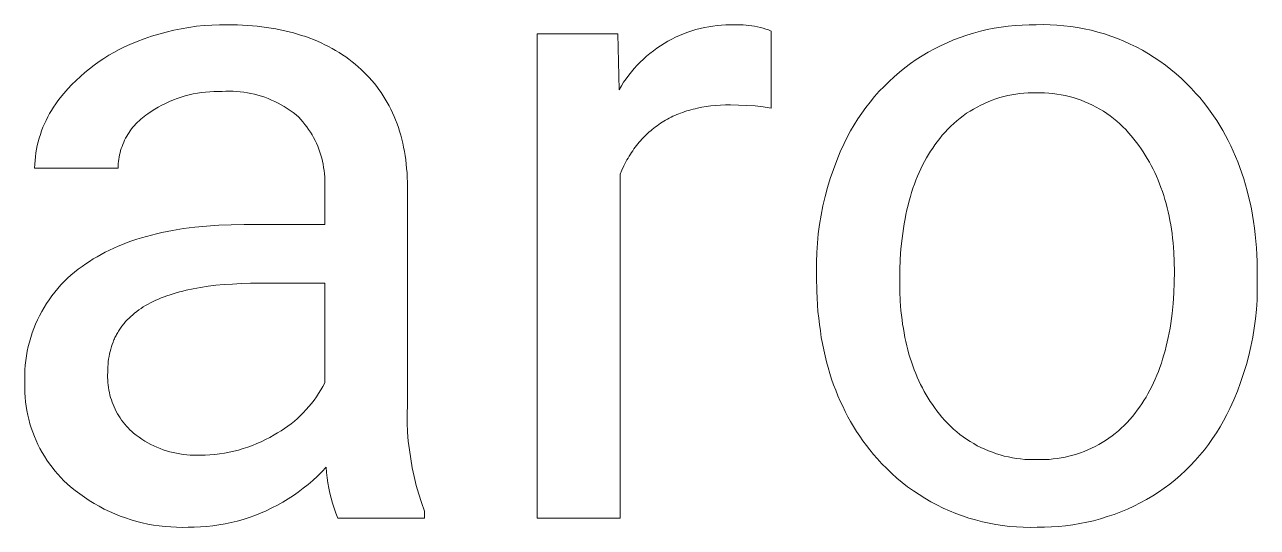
# Model space of a CAD drawing. Header units: millimetres. Extents: x 4001 to 9794, y -321 to 3726.
# Drawn here: x 8617.4 to 8721.2, y 228.2 to 270.5 of the extents above; entities that cross this region are included whole.
import ezdxf

# ---------------------------------------------------------------- set-up
doc = ezdxf.new("R2010")
doc.units = ezdxf.units.MM
doc.header["$MEASUREMENT"] = 0
doc.layers.add('Domyślny', color=7, linetype='Continuous', true_color=0x000000)

msp = doc.modelspace()

# ---------------------------------------------------------------- linework, layer by layer
at = {"layer": 'Domyślny', "color": 18, "lineweight": 15, "true_color": 0x000000}
for p, q in [((8628.72, 269.69), (8629.35, 269.86)), ((8629.35, 269.86), (8629.98, 270.01)), ((8629.98, 270.01), (8630.61, 270.14)), ((8630.61, 270.14), (8631.25, 270.25)), ((8631.25, 270.25), (8631.89, 270.34)), ((8631.89, 270.34), (8632.53, 270.4)), ((8632.53, 270.4), (8633.18, 270.45)), ((8633.18, 270.45), (8633.82, 270.47)), ((8633.82, 270.47), (8634.47, 270.47)), ((8634.47, 270.47), (8635.34, 270.46)), ((8635.34, 270.46), (8636.18, 270.41)), ((8636.18, 270.41), (8636.6, 270.38)), ((8636.6, 270.38), (8637, 270.34)), ((8637, 270.34), (8637.4, 270.3)), ((8637.4, 270.3), (8637.8, 270.25)), ((8637.8, 270.25), (8638.19, 270.19)), ((8638.19, 270.19), (8638.57, 270.12)), ((8638.57, 270.12), (8638.95, 270.05)), ((8638.95, 270.05), (8639.32, 269.97)), ((8639.32, 269.97), (8639.69, 269.88)), ((8639.69, 269.88), (8640.05, 269.79)), ((8672.91, 269.71), (8673.25, 269.84)), ((8673.25, 269.84), (8673.6, 269.96)), ((8673.6, 269.96), (8673.95, 270.06)), ((8673.95, 270.06), (8674.3, 270.16)), ((8674.3, 270.16), (8674.66, 270.24)), ((8674.66, 270.24), (8675.02, 270.31)), ((8675.02, 270.31), (8675.38, 270.36)), ((8675.38, 270.36), (8675.74, 270.41)), ((8675.74, 270.41), (8676.11, 270.44)), ((8676.11, 270.44), (8676.47, 270.46)), ((8676.47, 270.46), (8676.84, 270.47)), ((8676.84, 270.47), (8677.2, 270.46)), ((8677.2, 270.46), (8677.45, 270.47)), ((8677.45, 270.47), (8677.69, 270.47)), ((8677.69, 270.47), (8677.93, 270.47)), ((8677.93, 270.47), (8678.17, 270.45)), ((8678.17, 270.45), (8678.41, 270.42)), ((8678.41, 270.42), (8678.65, 270.39)), ((8678.65, 270.39), (8678.89, 270.35)), ((8678.89, 270.35), (8679.13, 270.3)), ((8679.13, 270.3), (8679.37, 270.25)), ((8679.37, 270.25), (8679.6, 270.18)), ((8679.6, 270.18), (8679.83, 270.11)), ((8679.83, 270.11), (8680.06, 270.03)), ((8680.06, 270.03), (8680.29, 269.94)), ((8680.29, 269.94), (8680.29, 263.46)), ((8697.32, 269.77), (8697.9, 269.92)), ((8697.9, 269.92), (8698.47, 270.06)), ((8698.47, 270.06), (8699.06, 270.18)), ((8699.06, 270.18), (8699.64, 270.27)), ((8699.64, 270.27), (8700.23, 270.35)), ((8700.23, 270.35), (8700.82, 270.41)), ((8700.82, 270.41), (8701.41, 270.45)), ((8701.41, 270.45), (8702, 270.47)), ((8702, 270.47), (8702.6, 270.47)), ((8702.6, 270.47), (8703.18, 270.48)), ((8703.18, 270.48), (8703.76, 270.47)), ((8703.76, 270.47), (8704.34, 270.44)), ((8704.34, 270.44), (8704.92, 270.39)), ((8704.92, 270.39), (8705.5, 270.33)), ((8705.5, 270.33), (8706.07, 270.24)), ((8706.07, 270.24), (8706.64, 270.13)), ((8706.64, 270.13), (8707.21, 270.01)), ((8707.21, 270.01), (8707.77, 269.86)), ((8707.77, 269.86), (8708.33, 269.7)), ((8625.84, 268.61), (8626.29, 268.81)), ((8626.29, 268.81), (8626.89, 269.06)), ((8626.89, 269.06), (8627.49, 269.29)), ((8627.49, 269.29), (8628.11, 269.5)), ((8628.11, 269.5), (8628.72, 269.69)), ((8640.05, 269.79), (8640.4, 269.69)), ((8640.4, 269.69), (8640.75, 269.58)), ((8640.75, 269.58), (8641.09, 269.47)), ((8641.09, 269.47), (8641.43, 269.35)), ((8641.43, 269.35), (8641.76, 269.22)), ((8641.76, 269.22), (8642.08, 269.08)), ((8642.08, 269.08), (8642.4, 268.94)), ((8642.4, 268.94), (8642.71, 268.79)), ((8660.59, 228.95), (8660.59, 269.71)), ((8660.59, 269.71), (8667.36, 269.71)), ((8667.36, 269.71), (8667.48, 265.01)), ((8670.96, 268.7), (8671.27, 268.9)), ((8671.27, 268.9), (8671.58, 269.08)), ((8671.58, 269.08), (8671.91, 269.26)), ((8671.91, 269.26), (8672.23, 269.42)), ((8672.23, 269.42), (8672.57, 269.57)), ((8672.57, 269.57), (8672.91, 269.71)), ((8694.55, 268.71), (8695.09, 268.96)), ((8695.09, 268.96), (8695.64, 269.19)), ((8695.64, 269.19), (8696.2, 269.4)), ((8696.2, 269.4), (8696.76, 269.59)), ((8696.76, 269.59), (8697.32, 269.77)), ((8708.33, 269.7), (8708.88, 269.51)), ((8708.88, 269.51), (8709.43, 269.31)), ((8709.43, 269.31), (8709.97, 269.09)), ((8709.97, 269.09), (8710.5, 268.85)), ((8710.5, 268.85), (8711.02, 268.6)), ((8624.1, 267.64), (8624.52, 267.91)), ((8624.52, 267.91), (8624.95, 268.15)), ((8624.95, 268.15), (8625.39, 268.39)), ((8625.39, 268.39), (8625.84, 268.61)), ((8642.71, 268.79), (8643.02, 268.64)), ((8643.02, 268.64), (8643.32, 268.48)), ((8643.32, 268.48), (8643.61, 268.31)), ((8643.61, 268.31), (8643.9, 268.13)), ((8643.9, 268.13), (8644.18, 267.95)), ((8644.18, 267.95), (8644.46, 267.76)), ((8669.52, 267.58), (8669.79, 267.82)), ((8669.79, 267.82), (8670.07, 268.06)), ((8670.07, 268.06), (8670.36, 268.28)), ((8670.36, 268.28), (8670.66, 268.5)), ((8670.66, 268.5), (8670.96, 268.7)), ((8692.5, 267.54), (8692.99, 267.86)), ((8692.99, 267.86), (8693.5, 268.16)), ((8693.5, 268.16), (8694.02, 268.45)), ((8694.02, 268.45), (8694.55, 268.71)), ((8711.02, 268.6), (8711.53, 268.32)), ((8711.53, 268.32), (8712.04, 268.03)), ((8712.04, 268.03), (8712.53, 267.72)), ((8622.5, 266.46), (8622.89, 266.77)), ((8622.89, 266.77), (8623.28, 267.08)), ((8623.28, 267.08), (8623.69, 267.37)), ((8623.69, 267.37), (8624.1, 267.64)), ((8644.46, 267.76), (8644.73, 267.57)), ((8644.73, 267.57), (8644.99, 267.36)), ((8644.99, 267.36), (8645.25, 267.16)), ((8645.25, 267.16), (8645.51, 266.94)), ((8645.51, 266.94), (8645.75, 266.72)), ((8668.52, 266.51), (8668.75, 266.79)), ((8668.75, 266.79), (8669, 267.06)), ((8669, 267.06), (8669.25, 267.32)), ((8669.25, 267.32), (8669.52, 267.58)), ((8691.09, 266.49), (8691.54, 266.85)), ((8691.54, 266.85), (8692.02, 267.21)), ((8692.02, 267.21), (8692.5, 267.54)), ((8712.53, 267.72), (8713.01, 267.4)), ((8713.01, 267.4), (8713.48, 267.06)), ((8713.48, 267.06), (8713.94, 266.7)), ((8621.41, 265.44), (8621.76, 265.79)), ((8621.76, 265.79), (8622.13, 266.13)), ((8622.13, 266.13), (8622.5, 266.46)), ((8645.75, 266.72), (8645.99, 266.49)), ((8645.99, 266.49), (8646.22, 266.26)), ((8646.22, 266.26), (8646.44, 266.02)), ((8646.44, 266.02), (8646.66, 265.78)), ((8646.66, 265.78), (8646.87, 265.53)), ((8667.86, 265.63), (8668.07, 265.93)), ((8668.07, 265.93), (8668.29, 266.22)), ((8668.29, 266.22), (8668.52, 266.51)), ((8689.79, 265.29), (8690.21, 265.7)), ((8690.21, 265.7), (8690.64, 266.1)), ((8690.64, 266.1), (8691.09, 266.49)), ((8713.94, 266.7), (8714.39, 266.33)), ((8714.39, 266.33), (8714.82, 265.94)), ((8714.82, 265.94), (8715.24, 265.54)), ((8620.43, 264.32), (8620.74, 264.7)), ((8620.74, 264.7), (8621.07, 265.08)), ((8621.07, 265.08), (8621.41, 265.44)), ((8631.62, 264.65), (8631.28, 264.57)), ((8631.97, 264.72), (8631.62, 264.65)), ((8632.32, 264.77), (8631.97, 264.72)), ((8632.66, 264.81), (8632.32, 264.77)), ((8633.01, 264.84), (8632.66, 264.81)), ((8633.36, 264.86), (8633.01, 264.84)), ((8633.72, 264.86), (8633.36, 264.86)), ((8634.07, 264.86), (8633.72, 264.86)), ((8634.37, 264.87), (8634.07, 264.86)), ((8634.67, 264.88), (8634.37, 264.87)), ((8634.98, 264.87), (8634.67, 264.88)), ((8635.28, 264.86), (8634.98, 264.87)), ((8635.58, 264.83), (8635.28, 264.86)), ((8635.88, 264.8), (8635.58, 264.83)), ((8636.18, 264.75), (8635.88, 264.8)), ((8636.48, 264.69), (8636.18, 264.75)), ((8636.77, 264.63), (8636.48, 264.69)), ((8646.87, 265.53), (8647.07, 265.28)), ((8647.07, 265.28), (8647.26, 265.02)), ((8647.26, 265.02), (8647.45, 264.76)), ((8647.45, 264.76), (8647.62, 264.49)), ((8667.48, 265.01), (8667.67, 265.32)), ((8667.67, 265.32), (8667.86, 265.63)), ((8688.99, 264.43), (8689.38, 264.87)), ((8689.38, 264.87), (8689.79, 265.29)), ((8701.22, 264.68), (8700.88, 264.63)), ((8701.56, 264.71), (8701.22, 264.68)), ((8701.91, 264.73), (8701.56, 264.71)), ((8702.25, 264.74), (8701.91, 264.73)), ((8702.6, 264.74), (8702.25, 264.74)), ((8702.95, 264.74), (8702.6, 264.74)), ((8703.3, 264.73), (8702.95, 264.74)), ((8703.65, 264.71), (8703.3, 264.73)), ((8703.99, 264.68), (8703.65, 264.71)), ((8704.34, 264.64), (8703.99, 264.68)), ((8715.24, 265.54), (8715.65, 265.13)), ((8715.65, 265.13), (8716.04, 264.7)), ((8716.04, 264.7), (8716.36, 264.34)), ((8619.86, 263.54), (8620.04, 263.81)), ((8620.04, 263.81), (8620.23, 264.07)), ((8620.23, 264.07), (8620.43, 264.32)), ((8628.99, 263.7), (8628.68, 263.54)), ((8629.3, 263.86), (8628.99, 263.7)), ((8629.62, 264.01), (8629.3, 263.86)), ((8629.95, 264.15), (8629.62, 264.01)), ((8630.27, 264.27), (8629.95, 264.15)), ((8630.61, 264.38), (8630.27, 264.27)), ((8630.94, 264.48), (8630.61, 264.38)), ((8631.28, 264.57), (8630.94, 264.48)), ((8637.07, 264.55), (8636.77, 264.63)), ((8637.36, 264.46), (8637.07, 264.55)), ((8637.65, 264.37), (8637.36, 264.46)), ((8637.93, 264.26), (8637.65, 264.37)), ((8638.21, 264.14), (8637.93, 264.26)), ((8638.49, 264.02), (8638.21, 264.14)), ((8638.76, 263.88), (8638.49, 264.02)), ((8639.02, 263.74), (8638.76, 263.88)), ((8639.29, 263.59), (8639.02, 263.74)), ((8647.62, 264.49), (8647.79, 264.21)), ((8647.79, 264.21), (8647.96, 263.93)), ((8647.96, 263.93), (8648.11, 263.65)), ((8648.11, 263.65), (8648.26, 263.36)), ((8675.21, 263.64), (8674.82, 263.59)), ((8675.61, 263.68), (8675.21, 263.64)), ((8676.02, 263.71), (8675.61, 263.68)), ((8676.43, 263.73), (8676.02, 263.71)), ((8676.86, 263.73), (8676.43, 263.73)), ((8677.54, 263.72), (8676.86, 263.73)), ((8678.23, 263.69), (8677.54, 263.72)), ((8678.92, 263.64), (8678.23, 263.69)), ((8679.61, 263.56), (8678.92, 263.64)), ((8688.25, 263.51), (8688.61, 263.97)), ((8688.61, 263.97), (8688.99, 264.43)), ((8697.92, 263.71), (8697.62, 263.55)), ((8698.24, 263.86), (8697.92, 263.71)), ((8698.55, 263.99), (8698.24, 263.86)), ((8698.88, 264.12), (8698.55, 263.99)), ((8699.2, 264.23), (8698.88, 264.12)), ((8699.53, 264.34), (8699.2, 264.23)), ((8699.86, 264.43), (8699.53, 264.34)), ((8700.2, 264.51), (8699.86, 264.43)), ((8700.54, 264.58), (8700.2, 264.51)), ((8700.88, 264.63), (8700.54, 264.58)), ((8704.69, 264.58), (8704.34, 264.64)), ((8705.03, 264.51), (8704.69, 264.58)), ((8705.37, 264.43), (8705.03, 264.51)), ((8705.71, 264.34), (8705.37, 264.43)), ((8706.04, 264.23), (8705.71, 264.34)), ((8706.37, 264.12), (8706.04, 264.23)), ((8706.69, 263.99), (8706.37, 264.12)), ((8707.02, 263.85), (8706.69, 263.99)), ((8707.33, 263.7), (8707.02, 263.85)), ((8707.64, 263.54), (8707.33, 263.7)), ((8716.36, 264.34), (8716.67, 263.96)), ((8716.67, 263.96), (8716.96, 263.59)), ((8619.23, 262.43), (8619.37, 262.72)), ((8619.37, 262.72), (8619.53, 263)), ((8619.53, 263), (8619.69, 263.27)), ((8619.69, 263.27), (8619.86, 263.54)), ((8627.34, 262.64), (8627.2, 262.52)), ((8627.49, 262.75), (8627.34, 262.64)), ((8627.64, 262.86), (8627.49, 262.75)), ((8627.8, 262.97), (8627.64, 262.86)), ((8628.09, 263.17), (8627.8, 262.97)), ((8628.38, 263.36), (8628.09, 263.17)), ((8628.68, 263.54), (8628.38, 263.36)), ((8639.54, 263.43), (8639.29, 263.59)), ((8639.79, 263.26), (8639.54, 263.43)), ((8640.04, 263.08), (8639.79, 263.26)), ((8640.28, 262.89), (8640.04, 263.08)), ((8640.51, 262.7), (8640.28, 262.89)), ((8640.69, 262.5), (8640.51, 262.7)), ((8648.26, 263.36), (8648.4, 263.06)), ((8648.4, 263.06), (8648.53, 262.76)), ((8648.53, 262.76), (8648.66, 262.46)), ((8671.7, 262.61), (8671.55, 262.53)), ((8671.85, 262.69), (8671.7, 262.61)), ((8672.01, 262.77), (8671.85, 262.69)), ((8672.17, 262.84), (8672.01, 262.77)), ((8672.33, 262.91), (8672.17, 262.84)), ((8672.5, 262.98), (8672.33, 262.91)), ((8672.66, 263.04), (8672.5, 262.98)), ((8672.83, 263.1), (8672.66, 263.04)), ((8673, 263.16), (8672.83, 263.1)), ((8673.17, 263.22), (8673, 263.16)), ((8673.35, 263.27), (8673.17, 263.22)), ((8673.52, 263.32), (8673.35, 263.27)), ((8673.7, 263.37), (8673.52, 263.32)), ((8673.88, 263.41), (8673.7, 263.37)), ((8674.07, 263.45), (8673.88, 263.41)), ((8674.44, 263.53), (8674.07, 263.45)), ((8674.82, 263.59), (8674.44, 263.53)), ((8680.29, 263.46), (8679.61, 263.56)), ((8687.58, 262.55), (8687.91, 263.03)), ((8687.91, 263.03), (8688.25, 263.51)), ((8696.18, 262.61), (8695.91, 262.39)), ((8696.45, 262.82), (8696.18, 262.61)), ((8696.73, 263.02), (8696.45, 262.82)), ((8697.02, 263.21), (8696.73, 263.02)), ((8697.32, 263.38), (8697.02, 263.21)), ((8697.62, 263.55), (8697.32, 263.38)), ((8707.95, 263.37), (8707.64, 263.54)), ((8708.25, 263.19), (8707.95, 263.37)), ((8708.54, 263), (8708.25, 263.19)), ((8708.82, 262.8), (8708.54, 263)), ((8709.1, 262.59), (8708.82, 262.8)), ((8709.37, 262.36), (8709.1, 262.59)), ((8716.96, 263.59), (8717.25, 263.2)), ((8717.25, 263.2), (8717.53, 262.81)), ((8717.53, 262.81), (8717.79, 262.41)), ((8618.75, 261.24), (8618.85, 261.55)), ((8618.85, 261.55), (8618.97, 261.85)), ((8618.97, 261.85), (8619.09, 262.14)), ((8619.09, 262.14), (8619.23, 262.43)), ((8626.32, 261.56), (8626.22, 261.4)), ((8626.43, 261.71), (8626.32, 261.56)), ((8626.55, 261.85), (8626.43, 261.71)), ((8626.67, 261.99), (8626.55, 261.85)), ((8626.8, 262.13), (8626.67, 261.99)), ((8626.93, 262.27), (8626.8, 262.13)), ((8627.06, 262.39), (8626.93, 262.27)), ((8627.2, 262.52), (8627.06, 262.39)), ((8640.86, 262.3), (8640.69, 262.5)), ((8641.03, 262.09), (8640.86, 262.3)), ((8641.19, 261.88), (8641.03, 262.09)), ((8641.34, 261.66), (8641.19, 261.88)), ((8641.49, 261.44), (8641.34, 261.66)), ((8648.66, 262.46), (8648.78, 262.14)), ((8648.78, 262.14), (8648.89, 261.83)), ((8648.89, 261.83), (8648.99, 261.51)), ((8670.14, 261.56), (8670.01, 261.45)), ((8670.27, 261.67), (8670.14, 261.56)), ((8670.4, 261.78), (8670.27, 261.67)), ((8670.54, 261.88), (8670.4, 261.78)), ((8670.67, 261.98), (8670.54, 261.88)), ((8670.81, 262.08), (8670.67, 261.98)), ((8670.96, 262.18), (8670.81, 262.08)), ((8671.1, 262.27), (8670.96, 262.18)), ((8671.25, 262.36), (8671.1, 262.27)), ((8671.39, 262.45), (8671.25, 262.36)), ((8671.55, 262.53), (8671.39, 262.45)), ((8686.69, 261.02), (8686.97, 261.54)), ((8686.97, 261.54), (8687.27, 262.05)), ((8687.27, 262.05), (8687.58, 262.55)), ((8695.15, 261.69), (8694.92, 261.43)), ((8695.4, 261.93), (8695.15, 261.69)), ((8695.65, 262.17), (8695.4, 261.93)), ((8695.91, 262.39), (8695.65, 262.17)), ((8709.63, 262.13), (8709.37, 262.36)), ((8709.89, 261.89), (8709.63, 262.13)), ((8710.13, 261.65), (8709.89, 261.89)), ((8710.37, 261.39), (8710.13, 261.65)), ((8717.79, 262.41), (8718.05, 262)), ((8718.05, 262), (8718.3, 261.58)), ((8718.3, 261.58), (8718.54, 261.16)), ((8618.49, 260.32), (8618.57, 260.63)), ((8618.57, 260.63), (8618.65, 260.94)), ((8618.65, 260.94), (8618.75, 261.24)), ((8625.77, 260.59), (8625.69, 260.41)), ((8625.84, 260.76), (8625.77, 260.59)), ((8625.93, 260.92), (8625.84, 260.76)), ((8626.02, 261.09), (8625.93, 260.92)), ((8626.11, 261.25), (8626.02, 261.09)), ((8626.22, 261.4), (8626.11, 261.25)), ((8641.63, 261.21), (8641.49, 261.44)), ((8641.76, 260.98), (8641.63, 261.21)), ((8641.88, 260.74), (8641.76, 260.98)), ((8641.99, 260.5), (8641.88, 260.74)), ((8642.1, 260.26), (8641.99, 260.5)), ((8648.99, 261.51), (8649.09, 261.18)), ((8649.09, 261.18), (8649.18, 260.85)), ((8649.18, 260.85), (8649.26, 260.51)), ((8649.26, 260.51), (8649.33, 260.17)), ((8669.16, 260.58), (8669.05, 260.44)), ((8669.28, 260.71), (8669.16, 260.58)), ((8669.39, 260.84), (8669.28, 260.71)), ((8669.51, 260.97), (8669.39, 260.84)), ((8669.63, 261.09), (8669.51, 260.97)), ((8669.75, 261.22), (8669.63, 261.09)), ((8669.88, 261.33), (8669.75, 261.22)), ((8670.01, 261.45), (8669.88, 261.33)), ((8686.43, 260.49), (8686.69, 261.02)), ((8694.26, 260.63), (8694.07, 260.37)), ((8694.47, 260.9), (8694.26, 260.63)), ((8694.69, 261.17), (8694.47, 260.9)), ((8694.92, 261.43), (8694.69, 261.17)), ((8710.6, 261.12), (8710.37, 261.39)), ((8710.82, 260.85), (8710.6, 261.12)), ((8711.03, 260.57), (8710.82, 260.85)), ((8711.23, 260.31), (8711.03, 260.57)), ((8718.54, 261.16), (8718.76, 260.73)), ((8718.76, 260.73), (8718.98, 260.29)), ((8618.33, 259.37), (8618.38, 259.69)), ((8618.38, 259.69), (8618.43, 260.01)), ((8618.43, 260.01), (8618.49, 260.32)), ((8625.42, 259.52), (8625.38, 259.34)), ((8625.46, 259.71), (8625.42, 259.52)), ((8625.51, 259.89), (8625.46, 259.71)), ((8625.56, 260.06), (8625.51, 259.89)), ((8625.63, 260.24), (8625.56, 260.06)), ((8625.69, 260.41), (8625.63, 260.24)), ((8642.2, 260.01), (8642.1, 260.26)), ((8642.29, 259.76), (8642.2, 260.01)), ((8642.37, 259.5), (8642.29, 259.76)), ((8642.44, 259.25), (8642.37, 259.5)), ((8649.33, 260.17), (8649.4, 259.82)), ((8649.4, 259.82), (8649.46, 259.47)), ((8649.46, 259.47), (8649.51, 259.11)), ((8668.43, 259.57), (8668.33, 259.42)), ((8668.52, 259.72), (8668.43, 259.57)), ((8668.63, 259.87), (8668.52, 259.72)), ((8668.73, 260.02), (8668.63, 259.87)), ((8668.83, 260.17), (8668.73, 260.02)), ((8668.94, 260.31), (8668.83, 260.17)), ((8669.05, 260.44), (8668.94, 260.31)), ((8685.8, 259.04), (8686.1, 259.77)), ((8686.1, 259.77), (8686.43, 260.49)), ((8693.52, 259.55), (8693.36, 259.27)), ((8693.7, 259.83), (8693.52, 259.55)), ((8693.88, 260.1), (8693.7, 259.83)), ((8694.07, 260.37), (8693.88, 260.1)), ((8711.42, 260.04), (8711.23, 260.31)), ((8711.6, 259.77), (8711.42, 260.04)), ((8711.78, 259.49), (8711.6, 259.77)), ((8711.95, 259.21), (8711.78, 259.49)), ((8718.98, 260.29), (8719.19, 259.84)), ((8719.19, 259.84), (8719.38, 259.39)), ((8618.27, 258.41), (8618.28, 258.73)), ((8618.28, 258.73), (8618.3, 259.05)), ((8618.3, 259.05), (8618.33, 259.37)), ((8625.3, 258.6), (8625.29, 258.41)), ((8625.31, 258.79), (8625.3, 258.6)), ((8625.33, 258.97), (8625.31, 258.79)), ((8625.35, 259.16), (8625.33, 258.97)), ((8625.38, 259.34), (8625.35, 259.16)), ((8642.5, 258.99), (8642.44, 259.25)), ((8642.56, 258.73), (8642.5, 258.99)), ((8642.6, 258.46), (8642.56, 258.73)), ((8642.64, 258.2), (8642.6, 258.46)), ((8649.51, 259.11), (8649.55, 258.74)), ((8649.55, 258.74), (8649.59, 258.38)), ((8667.88, 258.6), (8667.71, 258.25)), ((8668.05, 258.93), (8667.88, 258.6)), ((8668.14, 259.1), (8668.05, 258.93)), ((8668.23, 259.26), (8668.14, 259.1)), ((8668.33, 259.42), (8668.23, 259.26)), ((8685.52, 258.29), (8685.8, 259.04)), ((8693.03, 258.67), (8692.88, 258.36)), ((8693.19, 258.97), (8693.03, 258.67)), ((8693.36, 259.27), (8693.19, 258.97)), ((8712.12, 258.92), (8711.95, 259.21)), ((8712.28, 258.63), (8712.12, 258.92)), ((8712.43, 258.33), (8712.28, 258.63)), ((8719.38, 259.39), (8719.57, 258.93)), ((8719.57, 258.93), (8719.75, 258.46)), ((8719.75, 258.46), (8719.92, 257.99)), ((8625.29, 258.41), (8618.27, 258.41)), ((8642.67, 257.94), (8642.64, 258.2)), ((8642.69, 257.67), (8642.67, 257.94)), ((8642.7, 257.4), (8642.69, 257.67)), ((8642.7, 257.14), (8642.7, 257.4)), ((8649.59, 258.38), (8649.62, 258)), ((8649.62, 258), (8649.64, 257.62)), ((8649.64, 257.62), (8649.65, 257.24)), ((8667.71, 258.25), (8667.56, 257.89)), ((8667.56, 257.89), (8667.56, 228.95)), ((8685.03, 256.78), (8685.26, 257.54)), ((8685.26, 257.54), (8685.52, 258.29)), ((8692.47, 257.4), (8692.34, 257.06)), ((8692.6, 257.73), (8692.47, 257.4)), ((8692.74, 258.05), (8692.6, 257.73)), ((8692.88, 258.36), (8692.74, 258.05)), ((8712.58, 258.03), (8712.43, 258.33)), ((8712.72, 257.72), (8712.58, 258.03)), ((8712.85, 257.41), (8712.72, 257.72)), ((8712.98, 257.09), (8712.85, 257.41)), ((8719.92, 257.99), (8720.07, 257.5)), ((8720.07, 257.5), (8720.22, 257.01)), ((8642.69, 256.87), (8642.7, 257.14)), ((8642.69, 253.67), (8642.69, 256.87)), ((8649.65, 257.24), (8649.65, 238.49)), ((8684.82, 256.01), (8685.03, 256.78)), ((8692.1, 256.37), (8692, 256.02)), ((8692.22, 256.72), (8692.1, 256.37)), ((8692.34, 257.06), (8692.22, 256.72)), ((8713.1, 256.77), (8712.98, 257.09)), ((8713.22, 256.44), (8713.1, 256.77)), ((8713.33, 256.11), (8713.22, 256.44)), ((8720.22, 257.01), (8720.36, 256.51)), ((8720.36, 256.51), (8720.48, 256.01)), ((8684.64, 255.24), (8684.82, 256.01)), ((8691.89, 255.65), (8691.8, 255.28)), ((8692, 256.02), (8691.89, 255.65)), ((8713.43, 255.77), (8713.33, 256.11)), ((8713.53, 255.43), (8713.43, 255.77)), ((8713.62, 255.08), (8713.53, 255.43)), ((8720.48, 256.01), (8720.6, 255.5)), ((8720.6, 255.5), (8720.71, 254.98)), ((8684.36, 253.67), (8684.49, 254.46)), ((8684.49, 254.46), (8684.64, 255.24)), ((8691.63, 254.52), (8691.55, 254.13)), ((8691.71, 254.9), (8691.63, 254.52)), ((8691.8, 255.28), (8691.71, 254.9)), ((8713.7, 254.73), (8713.62, 255.08)), ((8713.78, 254.37), (8713.7, 254.73)), ((8713.85, 254.01), (8713.78, 254.37)), ((8720.71, 254.98), (8720.8, 254.45)), ((8720.8, 254.45), (8720.89, 253.91)), ((8629.87, 253.17), (8630.8, 253.32)), ((8630.8, 253.32), (8631.76, 253.45)), ((8631.76, 253.45), (8632.75, 253.54)), ((8632.75, 253.54), (8633.77, 253.61)), ((8633.77, 253.61), (8634.82, 253.65)), ((8634.82, 253.65), (8635.9, 253.67)), ((8635.9, 253.67), (8642.69, 253.67)), ((8684.25, 252.88), (8684.36, 253.67)), ((8691.41, 253.32), (8691.3, 252.49)), ((8691.48, 253.73), (8691.41, 253.32)), ((8691.55, 254.13), (8691.48, 253.73)), ((8713.92, 253.64), (8713.85, 254.01)), ((8713.98, 253.27), (8713.92, 253.64)), ((8714.03, 252.9), (8713.98, 253.27)), ((8720.89, 253.91), (8720.96, 253.37)), ((8720.96, 253.37), (8721.03, 252.82)), ((8626.07, 252.14), (8626.46, 252.28)), ((8626.46, 252.28), (8626.86, 252.42)), ((8626.86, 252.42), (8627.27, 252.54)), ((8627.27, 252.54), (8627.68, 252.67)), ((8627.68, 252.67), (8628.1, 252.78)), ((8628.1, 252.78), (8628.53, 252.89)), ((8628.53, 252.89), (8628.97, 252.99)), ((8628.97, 252.99), (8629.42, 253.08)), ((8629.42, 253.08), (8629.87, 253.17)), ((8684.18, 252.09), (8684.25, 252.88)), ((8691.3, 252.49), (8691.21, 251.63)), ((8714.08, 252.52), (8714.03, 252.9)), ((8714.12, 252.13), (8714.08, 252.52)), ((8721.03, 252.82), (8721.09, 252.26)), ((8721.09, 252.26), (8721.13, 251.7)), ((8623.88, 251.15), (8624.22, 251.33)), ((8624.22, 251.33), (8624.58, 251.51)), ((8624.58, 251.51), (8624.94, 251.68)), ((8624.94, 251.68), (8625.31, 251.84)), ((8625.31, 251.84), (8625.68, 251.99)), ((8625.68, 251.99), (8626.07, 252.14)), ((8684.1, 250.51), (8684.12, 251.3)), ((8684.12, 251.3), (8684.18, 252.09)), ((8691.21, 251.63), (8691.15, 250.74)), ((8714.18, 251.34), (8714.12, 252.13)), ((8714.22, 250.54), (8714.18, 251.34)), ((8721.13, 251.7), (8721.17, 251.13)), ((8621.94, 249.9), (8622.26, 250.14)), ((8622.26, 250.14), (8622.57, 250.35)), ((8622.57, 250.35), (8622.88, 250.56)), ((8622.88, 250.56), (8623.21, 250.77)), ((8623.21, 250.77), (8623.54, 250.96)), ((8623.54, 250.96), (8623.88, 251.15)), ((8684.1, 249.71), (8684.1, 250.51)), ((8691.15, 250.74), (8691.11, 249.83)), ((8714.23, 249.71), (8714.22, 250.54)), ((8721.17, 251.13), (8721.19, 250.55)), ((8721.19, 250.55), (8721.21, 249.36)), ((8620.76, 248.86), (8621.04, 249.14)), ((8621.04, 249.14), (8621.33, 249.4)), ((8621.33, 249.4), (8621.63, 249.66)), ((8621.63, 249.66), (8621.94, 249.9)), ((8684.1, 249.23), (8684.1, 249.71)), ((8684.12, 248.05), (8684.1, 249.23)), ((8691.11, 249.83), (8691.1, 248.88)), ((8714.22, 248.79), (8714.23, 249.71)), ((8721.21, 249.36), (8721.21, 248.88)), ((8619.97, 247.98), (8620.22, 248.28)), ((8620.22, 248.28), (8620.48, 248.58)), ((8620.48, 248.58), (8620.76, 248.86)), ((8630.74, 248.07), (8630.46, 248)), ((8631.03, 248.14), (8630.74, 248.07)), ((8631.62, 248.26), (8631.03, 248.14)), ((8632.23, 248.37), (8631.62, 248.26)), ((8632.87, 248.47), (8632.23, 248.37)), ((8633.53, 248.55), (8632.87, 248.47)), ((8634.22, 248.61), (8633.53, 248.55)), ((8634.94, 248.66), (8634.22, 248.61)), ((8635.67, 248.7), (8634.94, 248.66)), ((8636.44, 248.72), (8635.67, 248.7)), ((8637.23, 248.73), (8636.44, 248.72)), ((8642.69, 248.73), (8637.23, 248.73)), ((8642.69, 240.36), (8642.69, 248.73)), ((8684.14, 247.48), (8684.12, 248.05)), ((8691.1, 248.88), (8691.11, 248.05)), ((8691.11, 248.05), (8691.15, 247.23)), ((8714.18, 247.89), (8714.22, 248.79)), ((8721.21, 248.09), (8721.19, 247.31)), ((8721.21, 248.88), (8721.21, 248.09)), ((8619.07, 246.68), (8619.27, 247.02)), ((8619.27, 247.02), (8619.49, 247.34)), ((8619.49, 247.34), (8619.73, 247.67)), ((8619.73, 247.67), (8619.97, 247.98)), ((8628.03, 247.08), (8627.82, 246.97)), ((8628.24, 247.19), (8628.03, 247.08)), ((8628.46, 247.29), (8628.24, 247.19)), ((8628.69, 247.39), (8628.46, 247.29)), ((8628.93, 247.49), (8628.69, 247.39)), ((8629.17, 247.58), (8628.93, 247.49)), ((8629.41, 247.67), (8629.17, 247.58)), ((8629.67, 247.76), (8629.41, 247.67)), ((8629.93, 247.84), (8629.67, 247.76)), ((8630.19, 247.92), (8629.93, 247.84)), ((8630.46, 248), (8630.19, 247.92)), ((8684.18, 246.91), (8684.14, 247.48)), ((8691.15, 247.23), (8691.21, 246.43)), ((8714.03, 246.17), (8714.12, 247.02)), ((8714.12, 247.02), (8714.18, 247.89)), ((8721.19, 247.31), (8721.13, 246.52)), ((8618.51, 245.64), (8618.68, 245.99)), ((8618.68, 245.99), (8618.87, 246.34)), ((8618.87, 246.34), (8619.07, 246.68)), ((8626.53, 246.08), (8626.37, 245.94)), ((8626.69, 246.22), (8626.53, 246.08)), ((8626.86, 246.35), (8626.69, 246.22)), ((8627.04, 246.48), (8626.86, 246.35)), ((8627.23, 246.61), (8627.04, 246.48)), ((8627.42, 246.73), (8627.23, 246.61)), ((8627.61, 246.85), (8627.42, 246.73)), ((8627.82, 246.97), (8627.61, 246.85)), ((8684.22, 246.35), (8684.18, 246.91)), ((8684.28, 245.79), (8684.22, 246.35)), ((8691.21, 246.43), (8691.3, 245.66)), ((8713.92, 245.35), (8714.03, 246.17)), ((8721.13, 246.52), (8721.06, 245.74)), ((8618.2, 244.91), (8618.35, 245.27)), ((8618.35, 245.27), (8618.51, 245.64)), ((8625.49, 244.94), (8625.43, 244.85)), ((8625.55, 245.02), (8625.49, 244.94)), ((8625.61, 245.1), (8625.55, 245.02)), ((8625.67, 245.18), (8625.61, 245.1)), ((8625.73, 245.26), (8625.67, 245.18)), ((8625.8, 245.34), (8625.73, 245.26)), ((8625.93, 245.5), (8625.8, 245.34)), ((8626.07, 245.65), (8625.93, 245.5)), ((8626.22, 245.8), (8626.07, 245.65)), ((8626.37, 245.94), (8626.22, 245.8)), ((8684.34, 245.25), (8684.28, 245.79)), ((8684.42, 244.71), (8684.34, 245.25)), ((8691.3, 245.66), (8691.35, 245.28)), ((8691.35, 245.28), (8691.41, 244.91)), ((8713.79, 244.56), (8713.86, 244.95)), ((8713.86, 244.95), (8713.92, 245.35)), ((8720.95, 244.95), (8720.83, 244.18)), ((8721.06, 245.74), (8720.95, 244.95)), ((8617.83, 243.78), (8617.94, 244.16)), ((8617.94, 244.16), (8618.06, 244.54)), ((8618.06, 244.54), (8618.2, 244.91)), ((8624.95, 243.96), (8624.91, 243.87)), ((8624.99, 244.06), (8624.95, 243.96)), ((8625.03, 244.15), (8624.99, 244.06)), ((8625.08, 244.24), (8625.03, 244.15)), ((8625.12, 244.33), (8625.08, 244.24)), ((8625.17, 244.42), (8625.12, 244.33)), ((8625.22, 244.51), (8625.17, 244.42)), ((8625.27, 244.59), (8625.22, 244.51)), ((8625.32, 244.68), (8625.27, 244.59)), ((8625.38, 244.77), (8625.32, 244.68)), ((8625.43, 244.85), (8625.38, 244.77)), ((8684.5, 244.17), (8684.42, 244.71)), ((8684.6, 243.65), (8684.5, 244.17)), ((8691.41, 244.91), (8691.47, 244.54)), ((8691.47, 244.54), (8691.54, 244.17)), ((8691.54, 244.17), (8691.62, 243.81)), ((8713.63, 243.79), (8713.71, 244.17)), ((8713.71, 244.17), (8713.79, 244.56)), ((8720.83, 244.18), (8720.67, 243.4)), ((8617.58, 242.62), (8617.65, 243.01)), ((8617.65, 243.01), (8617.73, 243.4)), ((8617.73, 243.4), (8617.83, 243.78)), ((8624.62, 242.98), (8624.57, 242.78)), ((8624.67, 243.19), (8624.62, 242.98)), ((8624.73, 243.39), (8624.67, 243.19)), ((8624.8, 243.58), (8624.73, 243.39)), ((8624.87, 243.77), (8624.8, 243.58)), ((8624.91, 243.87), (8624.87, 243.77)), ((8684.7, 243.13), (8684.6, 243.65)), ((8684.82, 242.62), (8684.7, 243.13)), ((8691.62, 243.81), (8691.7, 243.46)), ((8691.7, 243.46), (8691.79, 243.11)), ((8691.79, 243.11), (8691.88, 242.77)), ((8713.35, 242.69), (8713.45, 243.05)), ((8713.45, 243.05), (8713.54, 243.42)), ((8713.54, 243.42), (8713.63, 243.79)), ((8720.67, 243.4), (8720.49, 242.64)), ((8617.45, 241.45), (8617.48, 241.84)), ((8617.48, 241.84), (8617.52, 242.23)), ((8617.52, 242.23), (8617.58, 242.62)), ((8624.45, 241.91), (8624.43, 241.69)), ((8624.47, 242.13), (8624.45, 241.91)), ((8624.5, 242.35), (8624.47, 242.13)), ((8624.53, 242.57), (8624.5, 242.35)), ((8624.57, 242.78), (8624.53, 242.57)), ((8684.94, 242.12), (8684.82, 242.62)), ((8685.08, 241.63), (8684.94, 242.12)), ((8691.88, 242.77), (8691.98, 242.43)), ((8691.98, 242.43), (8692.09, 242.1)), ((8692.09, 242.1), (8692.2, 241.77)), ((8713.01, 241.64), (8713.13, 241.99)), ((8713.13, 241.99), (8713.24, 242.33)), ((8713.24, 242.33), (8713.35, 242.69)), ((8720.29, 241.88), (8720.06, 241.12)), ((8720.49, 242.64), (8720.29, 241.88)), ((8617.43, 241.05), (8617.45, 241.45)), ((8617.43, 240.66), (8617.43, 241.05)), ((8624.42, 241.23), (8624.41, 241.01)), ((8624.41, 241.01), (8624.41, 240.8)), ((8624.41, 240.8), (8624.42, 240.59)), ((8624.43, 241.69), (8624.42, 241.46)), ((8624.42, 241.46), (8624.42, 241.23)), ((8685.22, 241.14), (8685.08, 241.63)), ((8685.37, 240.66), (8685.22, 241.14)), ((8692.2, 241.77), (8692.32, 241.45)), ((8692.32, 241.45), (8692.45, 241.13)), ((8692.45, 241.13), (8692.58, 240.82)), ((8692.58, 240.82), (8692.72, 240.52)), ((8712.62, 240.66), (8712.75, 240.98)), ((8712.75, 240.98), (8712.88, 241.31)), ((8712.88, 241.31), (8713.01, 241.64)), ((8720.06, 241.12), (8719.8, 240.38)), ((8617.44, 240.26), (8617.43, 240.66)), ((8617.44, 239.89), (8617.44, 240.26)), ((8617.45, 239.51), (8617.44, 239.89)), ((8624.42, 240.59), (8624.43, 240.37)), ((8624.43, 240.37), (8624.45, 240.16)), ((8624.45, 240.16), (8624.48, 239.95)), ((8624.48, 239.95), (8624.52, 239.74)), ((8642.18, 239.46), (8642.36, 239.75)), ((8642.36, 239.75), (8642.53, 240.05)), ((8642.53, 240.05), (8642.69, 240.36)), ((8685.54, 240.19), (8685.37, 240.66)), ((8685.71, 239.72), (8685.54, 240.19)), ((8692.72, 240.52), (8692.86, 240.21)), ((8692.86, 240.21), (8693.01, 239.92)), ((8693.01, 239.92), (8693.16, 239.63)), ((8712.17, 239.73), (8712.32, 240.03)), ((8712.32, 240.03), (8712.47, 240.34)), ((8712.47, 240.34), (8712.62, 240.66)), ((8719.8, 240.38), (8719.53, 239.64)), ((8617.47, 239.13), (8617.45, 239.51)), ((8617.51, 238.76), (8617.47, 239.13)), ((8617.55, 238.38), (8617.51, 238.76)), ((8624.52, 239.74), (8624.56, 239.53)), ((8624.56, 239.53), (8624.61, 239.32)), ((8624.61, 239.32), (8624.66, 239.12)), ((8624.66, 239.12), (8624.73, 238.92)), ((8624.73, 238.92), (8624.8, 238.71)), ((8624.8, 238.71), (8624.87, 238.52)), ((8641.58, 238.61), (8641.79, 238.89)), ((8641.79, 238.89), (8641.99, 239.17)), ((8641.99, 239.17), (8642.18, 239.46)), ((8685.9, 239.26), (8685.71, 239.72)), ((8686.09, 238.81), (8685.9, 239.26)), ((8686.3, 238.37), (8686.09, 238.81)), ((8693.16, 239.63), (8693.33, 239.34)), ((8693.33, 239.34), (8693.49, 239.06)), ((8693.49, 239.06), (8693.67, 238.79)), ((8693.67, 238.79), (8693.85, 238.52)), ((8711.48, 238.58), (8711.66, 238.86)), ((8711.66, 238.86), (8711.84, 239.14)), ((8711.84, 239.14), (8712, 239.43)), ((8712, 239.43), (8712.17, 239.73)), ((8719.22, 238.91), (8718.9, 238.19)), ((8719.53, 239.64), (8719.22, 238.91)), ((8617.62, 238.01), (8617.55, 238.38)), ((8617.69, 237.64), (8617.62, 238.01)), ((8624.87, 238.52), (8624.96, 238.32)), ((8624.96, 238.32), (8625.05, 238.13)), ((8625.05, 238.13), (8625.14, 237.94)), ((8625.14, 237.94), (8625.25, 237.75)), ((8625.25, 237.75), (8625.36, 237.57)), ((8640.65, 237.59), (8640.89, 237.83)), ((8640.89, 237.83), (8641.13, 238.09)), ((8641.13, 238.09), (8641.36, 238.35)), ((8641.36, 238.35), (8641.58, 238.61)), ((8649.65, 238.49), (8649.63, 237.73)), ((8649.63, 237.73), (8649.64, 236.97)), ((8686.51, 237.93), (8686.3, 238.37)), ((8686.74, 237.5), (8686.51, 237.93)), ((8693.85, 238.52), (8694.03, 238.26)), ((8694.03, 238.26), (8694.23, 238)), ((8694.23, 238), (8694.44, 237.72)), ((8694.44, 237.72), (8694.66, 237.45)), ((8710.69, 237.51), (8710.9, 237.77)), ((8710.9, 237.77), (8711.1, 238.04)), ((8711.1, 238.04), (8711.3, 238.31)), ((8711.3, 238.31), (8711.48, 238.58)), ((8718.64, 237.67), (8718.37, 237.15)), ((8718.9, 238.19), (8718.64, 237.67)), ((8617.78, 237.28), (8617.69, 237.64)), ((8617.87, 236.91), (8617.78, 237.28)), ((8617.99, 236.55), (8617.87, 236.91)), ((8625.36, 237.57), (8625.47, 237.39)), ((8625.47, 237.39), (8625.59, 237.21)), ((8625.59, 237.21), (8625.72, 237.04)), ((8625.72, 237.04), (8625.85, 236.87)), ((8625.85, 236.87), (8625.99, 236.71)), ((8625.99, 236.71), (8626.14, 236.56)), ((8639.31, 236.5), (8639.59, 236.7)), ((8639.59, 236.7), (8639.87, 236.91)), ((8639.87, 236.91), (8640.14, 237.13)), ((8640.14, 237.13), (8640.4, 237.35)), ((8640.4, 237.35), (8640.65, 237.59)), ((8649.64, 236.97), (8649.67, 236.21)), ((8686.97, 237.08), (8686.74, 237.5)), ((8687.22, 236.67), (8686.97, 237.08)), ((8687.47, 236.26), (8687.22, 236.67)), ((8694.66, 237.45), (8694.89, 237.19)), ((8694.89, 237.19), (8695.13, 236.94)), ((8695.13, 236.94), (8695.38, 236.69)), ((8695.38, 236.69), (8695.63, 236.46)), ((8709.76, 236.53), (8710.01, 236.76)), ((8710.01, 236.76), (8710.25, 237)), ((8710.25, 237), (8710.47, 237.25)), ((8710.47, 237.25), (8710.69, 237.51)), ((8718.08, 236.64), (8717.77, 236.14)), ((8718.37, 237.15), (8718.08, 236.64)), ((8618.11, 236.2), (8617.99, 236.55)), ((8618.25, 235.84), (8618.11, 236.2)), ((8618.39, 235.5), (8618.25, 235.84)), ((8626.14, 236.56), (8626.29, 236.4)), ((8626.29, 236.4), (8626.44, 236.26)), ((8626.44, 236.26), (8626.6, 236.12)), ((8626.6, 236.12), (8626.83, 235.94)), ((8626.83, 235.94), (8627.06, 235.77)), ((8627.06, 235.77), (8627.3, 235.61)), ((8627.3, 235.61), (8627.54, 235.45)), ((8637.71, 235.57), (8638.07, 235.76)), ((8638.07, 235.76), (8638.43, 235.96)), ((8638.43, 235.96), (8638.73, 236.13)), ((8638.73, 236.13), (8639.02, 236.31)), ((8639.02, 236.31), (8639.31, 236.5)), ((8649.67, 236.21), (8649.73, 235.45)), ((8687.74, 235.86), (8687.47, 236.26)), ((8688.01, 235.47), (8687.74, 235.86)), ((8695.63, 236.46), (8695.9, 236.23)), ((8695.9, 236.23), (8696.17, 236.01)), ((8696.17, 236.01), (8696.45, 235.8)), ((8696.45, 235.8), (8696.73, 235.6)), ((8696.73, 235.6), (8697.03, 235.41)), ((8708.43, 235.5), (8708.71, 235.68)), ((8708.71, 235.68), (8708.99, 235.88)), ((8708.99, 235.88), (8709.25, 236.09)), ((8709.25, 236.09), (8709.51, 236.3)), ((8709.51, 236.3), (8709.76, 236.53)), ((8717.45, 235.65), (8717.11, 235.17)), ((8717.77, 236.14), (8717.45, 235.65)), ((8618.55, 235.16), (8618.39, 235.5)), ((8618.72, 234.82), (8618.55, 235.16)), ((8618.9, 234.49), (8618.72, 234.82)), ((8627.54, 235.45), (8627.79, 235.31)), ((8627.79, 235.31), (8628.05, 235.17)), ((8628.05, 235.17), (8628.3, 235.05)), ((8628.3, 235.05), (8628.57, 234.93)), ((8628.57, 234.93), (8628.83, 234.82)), ((8628.83, 234.82), (8629.1, 234.72)), ((8629.1, 234.72), (8629.38, 234.63)), ((8629.38, 234.63), (8629.65, 234.55)), ((8634.64, 234.5), (8635.04, 234.59)), ((8635.04, 234.59), (8635.43, 234.69)), ((8635.43, 234.69), (8635.83, 234.81)), ((8635.83, 234.81), (8636.21, 234.93)), ((8636.21, 234.93), (8636.6, 235.07)), ((8636.6, 235.07), (8636.97, 235.23)), ((8636.97, 235.23), (8637.35, 235.39)), ((8637.35, 235.39), (8637.71, 235.57)), ((8649.73, 235.45), (8649.82, 234.7)), ((8649.82, 234.7), (8649.93, 233.95)), ((8688.3, 235.08), (8688.01, 235.47)), ((8688.59, 234.7), (8688.3, 235.08)), ((8688.9, 234.33), (8688.59, 234.7)), ((8697.03, 235.41), (8697.33, 235.23)), ((8697.33, 235.23), (8697.63, 235.06)), ((8697.63, 235.06), (8697.94, 234.91)), ((8697.94, 234.91), (8698.26, 234.76)), ((8698.26, 234.76), (8698.58, 234.62)), ((8698.58, 234.62), (8698.91, 234.5)), ((8706.32, 234.46), (8706.64, 234.57)), ((8706.64, 234.57), (8706.95, 234.7)), ((8706.95, 234.7), (8707.26, 234.84)), ((8707.26, 234.84), (8707.56, 234.99)), ((8707.56, 234.99), (8707.86, 235.15)), ((8707.86, 235.15), (8708.15, 235.32)), ((8708.15, 235.32), (8708.43, 235.5)), ((8716.75, 234.71), (8716.38, 234.26)), ((8717.11, 235.17), (8716.75, 234.71)), ((8619.1, 234.17), (8618.9, 234.49)), ((8619.3, 233.85), (8619.1, 234.17)), ((8619.52, 233.54), (8619.3, 233.85)), ((8619.74, 233.24), (8619.52, 233.54)), ((8629.65, 234.55), (8629.93, 234.48)), ((8629.93, 234.48), (8630.21, 234.42)), ((8630.21, 234.42), (8630.49, 234.37)), ((8630.49, 234.37), (8630.78, 234.32)), ((8630.78, 234.32), (8631.07, 234.29)), ((8631.07, 234.29), (8631.35, 234.27)), ((8631.35, 234.27), (8631.64, 234.26)), ((8631.64, 234.26), (8631.93, 234.26)), ((8631.93, 234.26), (8632.21, 234.26)), ((8632.21, 234.26), (8632.62, 234.27)), ((8632.62, 234.27), (8633.03, 234.29)), ((8633.03, 234.29), (8633.43, 234.32)), ((8633.43, 234.32), (8633.84, 234.37)), ((8633.84, 234.37), (8634.24, 234.43)), ((8634.24, 234.43), (8634.64, 234.5)), ((8649.93, 233.95), (8650.06, 233.2)), ((8689.21, 233.97), (8688.9, 234.33)), ((8689.6, 233.54), (8689.21, 233.97)), ((8690.01, 233.13), (8689.6, 233.54)), ((8698.91, 234.5), (8699.24, 234.38)), ((8699.24, 234.38), (8699.57, 234.28)), ((8699.57, 234.28), (8699.91, 234.19)), ((8699.91, 234.19), (8700.25, 234.11)), ((8700.25, 234.11), (8700.59, 234.05)), ((8700.59, 234.05), (8700.93, 233.99)), ((8700.93, 233.99), (8701.28, 233.95)), ((8701.28, 233.95), (8701.63, 233.91)), ((8701.63, 233.91), (8701.98, 233.9)), ((8701.98, 233.9), (8702.33, 233.89)), ((8702.33, 233.89), (8702.67, 233.89)), ((8702.67, 233.89), (8703.01, 233.89)), ((8703.01, 233.89), (8703.35, 233.89)), ((8703.35, 233.89), (8703.69, 233.91)), ((8703.69, 233.91), (8704.02, 233.94)), ((8704.02, 233.94), (8704.36, 233.98)), ((8704.36, 233.98), (8704.69, 234.03)), ((8704.69, 234.03), (8705.02, 234.09)), ((8705.02, 234.09), (8705.35, 234.17)), ((8705.35, 234.17), (8705.68, 234.25)), ((8705.68, 234.25), (8706, 234.35)), ((8706, 234.35), (8706.32, 234.46)), ((8715.99, 233.82), (8715.59, 233.39)), ((8716.38, 234.26), (8715.99, 233.82)), ((8619.98, 232.94), (8619.74, 233.24)), ((8620.22, 232.66), (8619.98, 232.94)), ((8620.48, 232.38), (8620.22, 232.66)), ((8642.07, 232.5), (8641.69, 232.14)), ((8642.45, 232.86), (8642.07, 232.5)), ((8642.8, 233.24), (8642.45, 232.86)), ((8642.84, 232.8), (8642.8, 233.24)), ((8642.89, 232.36), (8642.84, 232.8)), ((8650.06, 233.2), (8650.22, 232.46)), ((8690.43, 232.72), (8690.01, 233.13)), ((8690.87, 232.34), (8690.43, 232.72)), ((8714.74, 232.58), (8714.3, 232.2)), ((8715.17, 232.98), (8714.74, 232.58)), ((8715.59, 233.39), (8715.17, 232.98)), ((8620.74, 232.11), (8620.48, 232.38)), ((8621.01, 231.85), (8620.74, 232.11)), ((8621.3, 231.6), (8621.01, 231.85)), ((8621.67, 231.29), (8621.3, 231.6)), ((8640.89, 231.48), (8640.47, 231.16)), ((8641.3, 231.8), (8640.89, 231.48)), ((8641.69, 232.14), (8641.3, 231.8)), ((8642.96, 231.93), (8642.89, 232.36)), ((8643.04, 231.49), (8642.96, 231.93)), ((8643.13, 231.06), (8643.04, 231.49)), ((8650.22, 232.46), (8650.4, 231.72)), ((8650.4, 231.72), (8650.61, 230.99)), ((8691.31, 231.96), (8690.87, 232.34)), ((8691.77, 231.61), (8691.31, 231.96)), ((8692.25, 231.27), (8691.77, 231.61)), ((8713.37, 231.48), (8712.89, 231.14)), ((8713.84, 231.83), (8713.37, 231.48)), ((8714.3, 232.2), (8713.84, 231.83)), ((8622.06, 231), (8621.67, 231.29)), ((8622.46, 230.72), (8622.06, 231)), ((8622.86, 230.45), (8622.46, 230.72)), ((8623.28, 230.2), (8622.86, 230.45)), ((8639.61, 230.58), (8639.16, 230.31)), ((8640.05, 230.86), (8639.61, 230.58)), ((8640.47, 231.16), (8640.05, 230.86)), ((8643.23, 230.63), (8643.13, 231.06)), ((8643.35, 230.21), (8643.23, 230.63)), ((8650.61, 230.99), (8650.84, 230.27)), ((8692.73, 230.94), (8692.25, 231.27)), ((8693.22, 230.63), (8692.73, 230.94)), ((8693.73, 230.34), (8693.22, 230.63)), ((8711.88, 230.52), (8711.35, 230.24)), ((8712.4, 230.83), (8711.88, 230.52)), ((8712.89, 231.14), (8712.4, 230.83)), ((8623.7, 229.96), (8623.28, 230.2)), ((8624.13, 229.73), (8623.7, 229.96)), ((8624.57, 229.52), (8624.13, 229.73)), ((8625.02, 229.32), (8624.57, 229.52)), ((8637.29, 229.38), (8636.81, 229.19)), ((8637.77, 229.59), (8637.29, 229.38)), ((8638.24, 229.82), (8637.77, 229.59)), ((8638.71, 230.05), (8638.24, 229.82)), ((8639.16, 230.31), (8638.71, 230.05)), ((8643.48, 229.79), (8643.35, 230.21)), ((8643.63, 229.37), (8643.48, 229.79)), ((8643.79, 228.96), (8643.63, 229.37)), ((8650.84, 230.27), (8651.1, 229.56)), ((8651.1, 229.56), (8651.1, 228.96)), ((8694.24, 230.07), (8693.73, 230.34)), ((8694.76, 229.81), (8694.24, 230.07)), ((8695.3, 229.58), (8694.76, 229.81)), ((8695.83, 229.36), (8695.3, 229.58)), ((8709.71, 229.49), (8709.15, 229.28)), ((8710.27, 229.72), (8709.71, 229.49)), ((8710.81, 229.97), (8710.27, 229.72)), ((8711.35, 230.24), (8710.81, 229.97)), ((8625.47, 229.14), (8625.02, 229.32)), ((8625.93, 228.98), (8625.47, 229.14)), ((8626.39, 228.83), (8625.93, 228.98)), ((8626.86, 228.69), (8626.39, 228.83)), ((8627.33, 228.57), (8626.86, 228.69)), ((8627.8, 228.47), (8627.33, 228.57)), ((8628.28, 228.38), (8627.8, 228.47)), ((8628.76, 228.31), (8628.28, 228.38)), ((8633.79, 228.4), (8633.27, 228.32)), ((8634.3, 228.49), (8633.79, 228.4)), ((8634.81, 228.59), (8634.3, 228.49)), ((8635.32, 228.72), (8634.81, 228.59)), ((8635.82, 228.86), (8635.32, 228.72)), ((8636.32, 229.02), (8635.82, 228.86)), ((8636.81, 229.19), (8636.32, 229.02)), ((8651.1, 228.96), (8643.79, 228.96)), ((8667.56, 228.95), (8660.59, 228.95)), ((8696.38, 229.15), (8695.83, 229.36)), ((8696.93, 228.97), (8696.38, 229.15)), ((8697.49, 228.81), (8696.93, 228.97)), ((8698.06, 228.66), (8697.49, 228.81)), ((8698.62, 228.54), (8698.06, 228.66)), ((8699.2, 228.43), (8698.62, 228.54)), ((8699.77, 228.34), (8699.2, 228.43)), ((8700.35, 228.27), (8699.77, 228.34)), ((8705.67, 228.4), (8705.07, 228.32)), ((8706.26, 228.5), (8705.67, 228.4)), ((8706.85, 228.62), (8706.26, 228.5)), ((8707.43, 228.75), (8706.85, 228.62)), ((8708.01, 228.91), (8707.43, 228.75)), ((8708.58, 229.09), (8708.01, 228.91)), ((8709.15, 229.28), (8708.58, 229.09)), ((8629.25, 228.26), (8628.76, 228.31)), ((8629.73, 228.22), (8629.25, 228.26)), ((8630.22, 228.2), (8629.73, 228.22)), ((8630.71, 228.19), (8630.22, 228.2)), ((8631.19, 228.21), (8630.71, 228.19)), ((8631.71, 228.21), (8631.19, 228.21)), ((8632.23, 228.23), (8631.71, 228.21)), ((8632.75, 228.27), (8632.23, 228.23)), ((8633.27, 228.32), (8632.75, 228.27)), ((8700.93, 228.23), (8700.35, 228.27)), ((8701.51, 228.2), (8700.93, 228.23)), ((8702.09, 228.19), (8701.51, 228.2)), ((8702.67, 228.2), (8702.09, 228.19)), ((8703.28, 228.2), (8702.67, 228.2)), ((8703.87, 228.22), (8703.28, 228.2)), ((8704.47, 228.26), (8703.87, 228.22)), ((8705.07, 228.32), (8704.47, 228.26))]:
    msp.add_line(p, q, dxfattribs=at)

doc.saveas('drawing.dxf')
